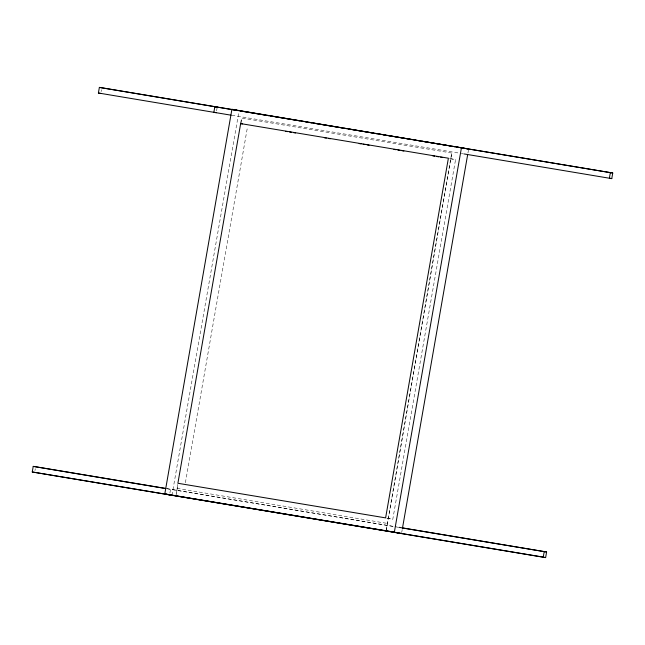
<?xml version="1.0" encoding="UTF-8"?>
<svg xmlns="http://www.w3.org/2000/svg" width="645" height="645" viewBox="0 0 645 645"><rect width="100%" height="100%" fill="white"/><g stroke="black" fill="none" stroke-linecap="round" stroke-linejoin="round"><path stroke-width="0.48" stroke-dasharray="3.23 2.42" d="M177.649 484.403L175.972 495.803L177.875 484.903M386.153 530.827L451.774 153.034L386.323 529.835M34.967 470.592L35.29 468.722M101.104 91.614L101.434 89.744M216.591 110.851L217.075 108.054M169.901 492.99L170.554 489.257L172.941 489.74M171.957 495.336L238.908 111.754M240.73 122.961L241.593 118.011L452.072 153.099M241.028 123.034L241.593 118.011M185.397 482.734L247.486 127.009M386.815 518.33L392.781 519.322L455.555 159.638L448.388 158.202M401.698 532.601L402.214 529.626M467.956 152.978L468.472 150.003M231.765 115.221L461.32 153.47M461.715 153.623L463.707 153.953M449.589 158.646L455.555 159.638M176.956 488.362L387.137 523.385M166.595 488.596L396.143 526.844M167.007 488.749L398.529 527.328M387.403 518.249L392.781 519.322"/><path stroke-width="0.97" d="M399.126 527.344L546.605 551.999L545.63 557.603L32.25 471.979L33.226 466.375L165.612 488.434M100.781 93.477L98.395 93.001L99.37 87.398L612.75 173.021L611.774 178.625L464.295 153.97M171.957 495.336L164.798 493.901L231.918 109.319L468.649 149.011M240.666 123.59L177.891 483.274L385.613 517.887L448.388 158.202L240.666 123.59L242.456 123.945M401.529 533.592L394.361 532.149L461.481 147.576M402.391 528.634L467.609 154.961M545.63 557.603L543.243 557.119L544.219 551.523M610.363 172.546L609.388 178.149L611.774 178.625M234.135 109.932L99.37 87.398M236.118 110.271L238.11 110.601L231.918 109.319M240.077 110.924L264.942 115.068M266.909 115.399L268.917 115.729M270.884 116.06L272.891 116.39M274.859 116.721L299.723 120.865M301.691 121.195L303.698 121.526M305.666 121.857L307.673 122.187M309.64 122.518L311.648 122.848M313.615 123.179L338.48 127.323M340.447 127.654L342.455 127.984M344.422 128.315L346.43 128.645M348.397 128.976L373.253 133.12M375.229 133.451L377.228 133.781M379.204 134.112L381.203 134.442M383.178 134.773L385.186 135.103M387.153 135.434L412.01 139.578M413.985 139.909L415.985 140.239M417.96 140.57L419.959 140.9M421.935 141.231L446.791 145.375M448.767 145.697L450.766 146.036M452.742 146.367L454.741 146.697M456.716 147.028L612.75 173.021M98.395 93.001L231.168 115.205M285.598 131.314L287.581 131.653M289.573 131.983L291.564 132.314M293.548 132.644L295.539 132.975M324.362 137.78L326.346 138.111M328.337 138.441L330.321 138.772M359.144 143.569L361.136 143.908M363.119 144.238L365.11 144.569M367.094 144.899L369.085 145.23M393.934 149.366L395.917 149.704M397.909 150.035L399.892 150.366M401.883 150.696L403.867 151.027M432.69 155.832L434.682 156.163M436.665 156.493L438.656 156.824M440.648 157.154L442.631 157.485M166.023 488.588L33.226 466.375M402.504 527.989L546.605 551.999M164.798 493.901L394.361 532.149M32.25 471.979L543.243 557.119M217.236 107.118L214.85 106.643L213.874 112.238L216.26 112.722"/></g></svg>
